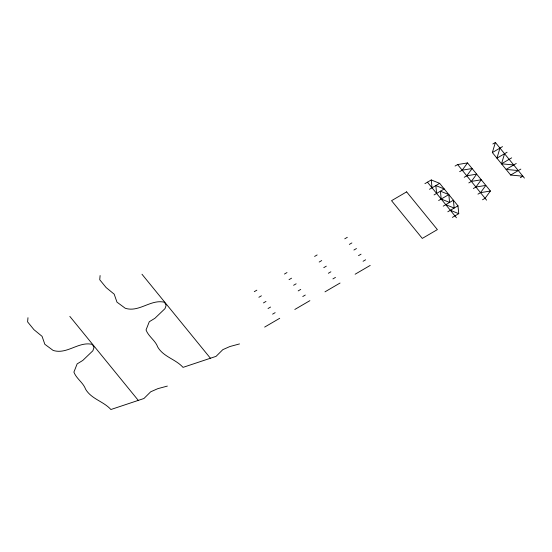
<?xml version="1.0" encoding="UTF-8"?>
<svg xmlns="http://www.w3.org/2000/svg" width="552" height="552" viewBox="0 0 552 552"><rect width="100%" height="100%" fill="white"/><g stroke="black" fill="none" stroke-linecap="round" stroke-linejoin="round"><path stroke-width="0.83" d="M27.973 317.704L27.6 321.878L33.969 329.689L42.069 336.334L44.843 344.296L53.109 350.403C66.951 354.895 78.763 340.957 92.419 344.441L93.992 347.553L92.86 350.775L82.786 360.435L77.149 363.892L73.899 372.103C76.507 378.9 83.166 382.46 85.622 389.25C91.508 399.186 103.5 401.276 110.897 409.522L143.934 398.503L150.689 391.796L157.789 388.67L167.359 386.083M100.105 275.551L99.733 279.726L106.101 287.537L114.202 294.181L116.976 302.144L125.242 308.251C139.09 312.742 150.896 298.804 164.551 302.289L166.124 305.401L165 308.623L154.919 318.283L149.281 321.74L146.038 329.958C148.64 336.755 155.305 340.308 157.755 347.098C163.64 357.034 175.633 359.124 183.029 367.37L216.073 356.351L222.822 349.644L229.922 346.518L239.499 343.93M520.329 177.689L522.875 176.198L510.669 175.039L492.349 152.559L495.392 142.478L524.4 178.075M499.974 148.102L496.931 158.176L507.095 152.235M513.712 164.958L501.506 163.799L504.556 153.718M459.65 171.665L462.19 170.182L467.53 162.916L490.424 191.013L485.091 198.278L482.545 199.769M464.225 177.289L466.771 175.798L472.105 168.532L462.19 170.182M468.807 182.905L471.353 181.422L476.686 174.156L466.771 175.798M473.388 188.529L475.927 187.038L481.268 179.773L471.353 181.422M477.963 194.145L480.509 192.662L485.843 185.396L475.927 187.038M424.909 183.671L431.264 179.952L439.661 183.347L457.981 205.827L458.746 213.672L452.385 217.391M455.069 166.048L457.608 164.558L467.53 162.916M492.853 143.969L495.392 142.478M254.286 291.67L256.832 290.179M284.446 274.047L286.992 272.557M314.605 256.425L317.145 254.934M344.765 238.802L347.305 237.312M429.49 189.288L439.661 183.347M492.349 152.559L502.52 146.618M258.867 297.286L261.413 295.803M289.027 279.664L291.566 278.18M319.187 262.041L321.726 260.558M349.34 244.419L351.886 242.935M434.072 194.911L444.236 188.963L435.845 185.575L436.611 193.421M263.449 302.91L265.988 301.42M293.609 285.287L296.148 283.797M323.762 267.665L326.308 266.174M353.922 250.035L356.461 248.552M438.647 200.528L448.817 194.587L449.583 202.432L441.193 199.044L440.427 191.192L448.817 194.587M501.506 163.799L511.676 157.851M268.03 308.527L270.57 307.043M298.183 290.904L300.73 289.42M328.343 273.281L330.883 271.798M358.503 255.659L361.042 254.175M443.228 206.151L453.399 200.203L454.165 208.056L445.774 204.661M516.258 163.475L506.087 169.416L518.293 170.582M272.605 314.15L275.151 312.66M302.765 296.527L305.304 295.037M332.925 278.898L335.464 277.414M363.078 261.275L365.624 259.792M447.81 211.768L457.981 205.827M510.669 175.039L520.84 169.091M264.656 327.088L279.726 318.283M294.816 309.465L309.886 300.661M324.976 291.842L340.046 283.038M355.129 274.22L370.206 265.415M480.509 192.662L490.424 191.013M450.349 210.284L458.746 213.672M457.608 164.558L486.616 200.155M427.455 182.181L456.456 217.778M141.974 274.24L210.526 358.372M69.835 316.393L138.393 400.524M431.264 179.952L432.03 187.804M406.631 191.868L391.547 200.686L422.294 238.416L437.377 229.604L406.631 191.868"/></g></svg>
